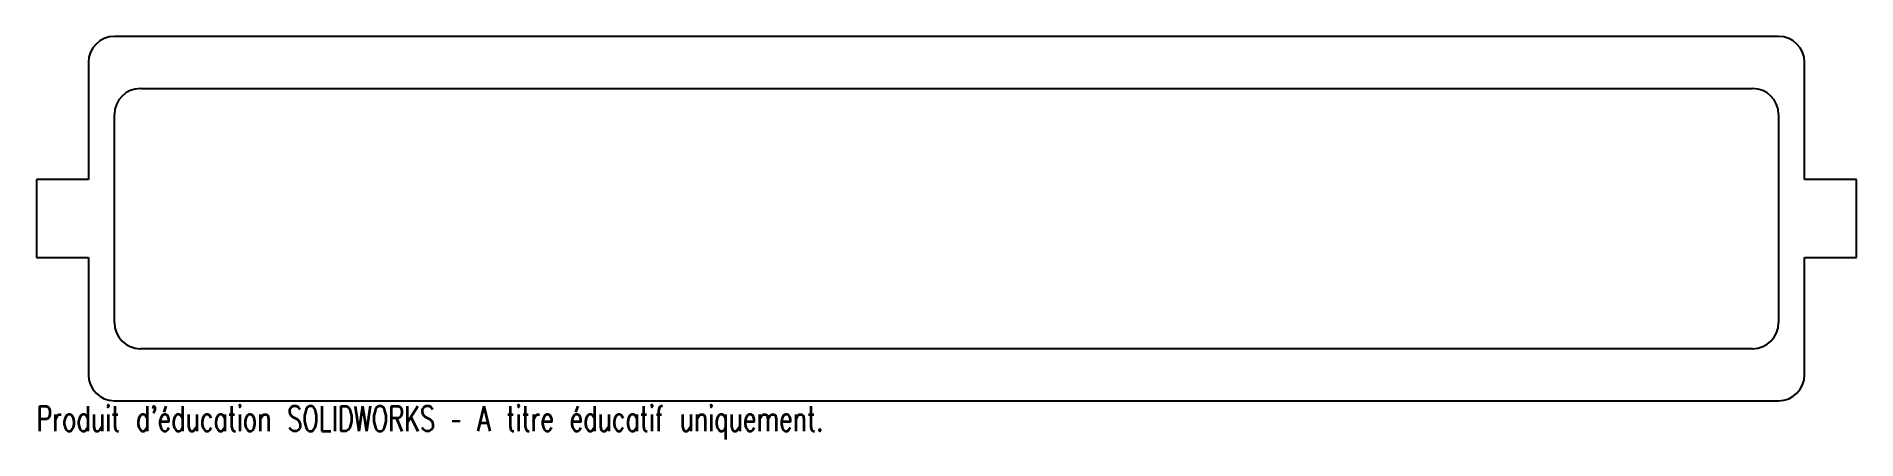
# Model space of a CAD drawing. Header units: millimetres. Extents: x -86 to 264, y -42 to 35.
import ezdxf

# ---------------------------------------------------------------- set-up
doc = ezdxf.new("R2010")
doc.units = ezdxf.units.MM
doc.styles.add('SLDTEXTSTYLE0', font='TXT', dxfattribs={"width": 0.7, "bigfont": 'bigfont'})

msp = doc.modelspace()

# ---------------------------------------------------------------- linework, layer by layer
at = {"color": 7, "linetype": 'Continuous', "lineweight": 25}
for p, q in [((249.19, 35), (-70.81, 35)), ((-75.81, 30), (-75.81, 7.5)), ((254.19, 7.5), (254.19, 30)), ((-65.81, 25), (244.19, 25)), ((-70.81, -20), (-70.81, 20)), ((249.19, 20), (249.19, -20)), ((-85.81, 7.5), (-85.81, -7.5)), ((-75.81, 7.5), (-85.81, 7.5)), ((264.19, 7.5), (254.19, 7.5)), ((264.19, -7.5), (264.19, 7.5)), ((-85.81, -7.5), (-75.81, -7.5)), ((-75.81, -7.5), (-75.81, -30)), ((254.19, -7.5), (264.19, -7.5)), ((254.19, -30), (254.19, -7.5)), ((244.19, -25), (-65.81, -25)), ((-70.81, -35), (249.19, -35))]:
    msp.add_line(p, q, dxfattribs=at)
for centre, start, end in [((-70.81, 30), 90, 180), ((249.19, 30), 0, 90), ((-65.81, 20), 90, 180), ((244.19, 20), 0, 90), ((-65.81, -20), 180, 270), ((244.19, -20), 270, 0), ((-70.81, -30), 180, 270), ((249.19, -30), 270, 0)]:
    msp.add_arc(centre, 5, start, end, dxfattribs=at)

# ---------------------------------------------------------------- texts
at = {"color": 7, "linetype": 'Continuous', "insert": (-85.81, -36.02), "char_height": 4.8336, "attachment_point": 1, "style": 'SLDTEXTSTYLE0'}
msp.add_mtext("Produit d'éducation SOLIDWORKS – A titre éducatif uniquement.", dxfattribs=at)

doc.saveas('drawing.dxf')
